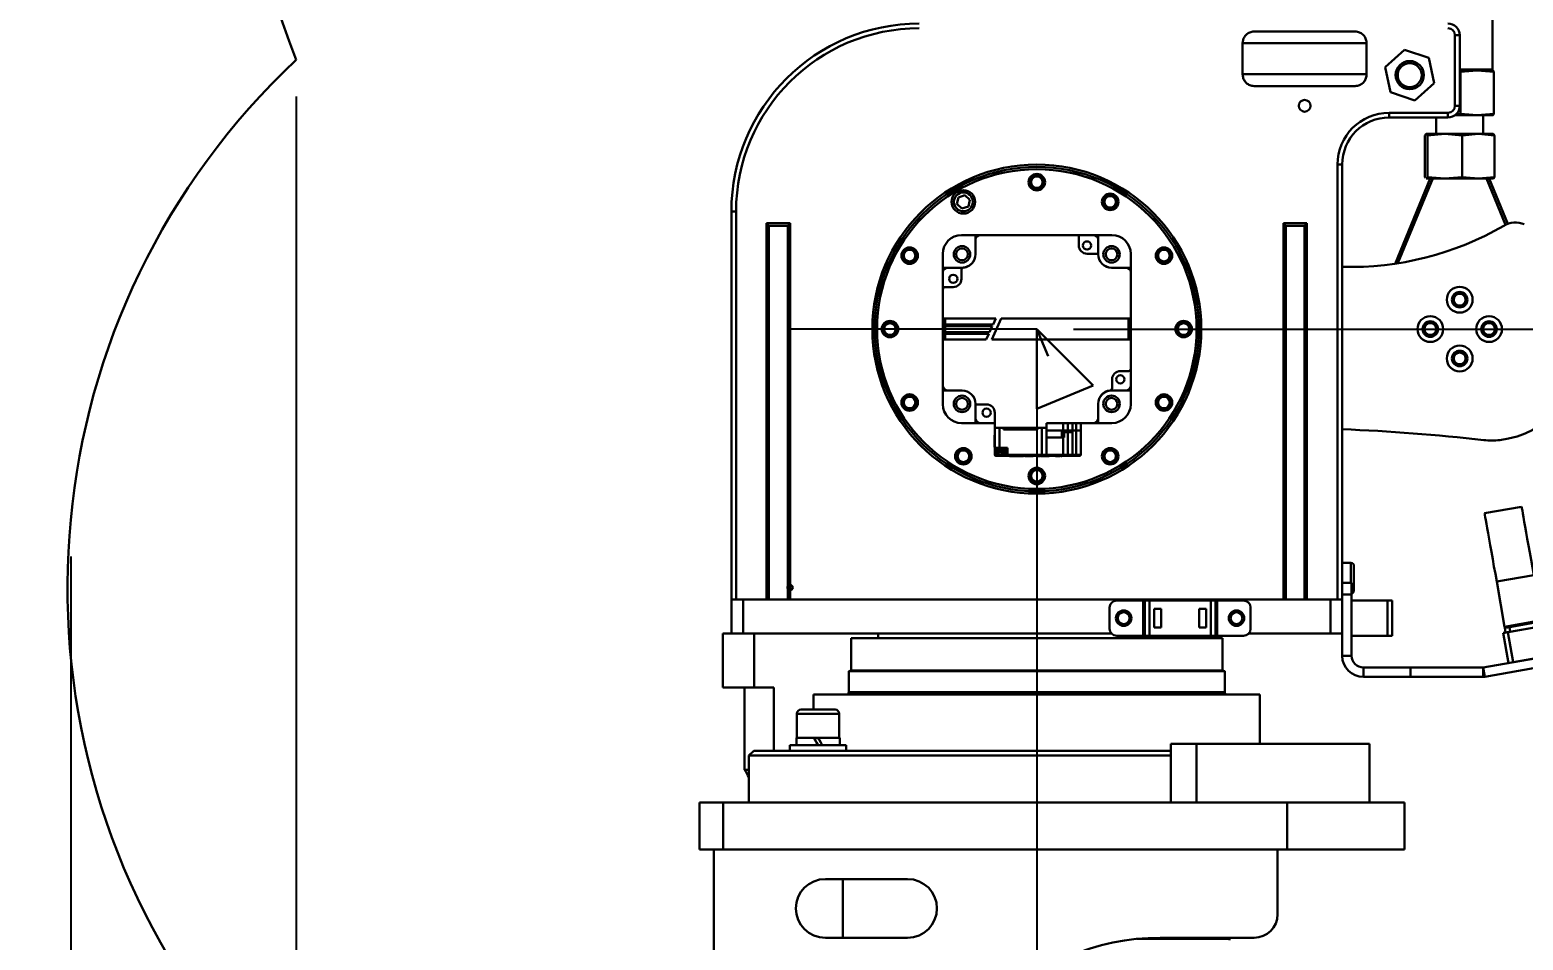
# Model space of a CAD drawing. Header units: millimetres. Extents: x 8 to 22425, y -1213 to 4973.
# Drawn here: x 17404 to 18039, y 3278 to 3665 of the extents above; entities that cross this region are included whole.
import ezdxf

# ---------------------------------------------------------------- set-up
doc = ezdxf.new("R2010")
doc.units = ezdxf.units.MM
doc.header["$PDSIZE"] = -1
doc.styles.get("Standard").update_dxf_attribs({"font": 'hyswlongfangsong.ttf'})
doc.dimstyles.new('ISO-25', dxfattribs={"dimscale": 25, "dimtxt": 3.5, "dimasz": 1.6, "dimexe": 1.25, "dimexo": 0.625, "dimtad": 1, "dimdec": 0, "dimzin": 9, "dimdsep": 46, "dimtxsty": 'Standard', "dimcen": 2.5, "dimadec": 0, "dimazin": 2, "dimtfac": 1, "dimtdec": 0, "dimtofl": 0, "dimtmove": 0, "dimatfit": 3, "dimfxl": 1, "dimarcsym": 0})

# ---------------------------------------------------------------- blocks, each defined once
blk = doc.blocks.new('*D142')
at = {"color": 0, "lineweight": -2, "transparency": 16777216}
for p, q in [((17848.11, 4188.03), (18611.81, 4188.03)), ((18580.56, 4148.03), (18580.56, 3578.03)), ((17848.11, 3538.03), (18611.81, 3538.03))]:
    blk.add_line(p, q, dxfattribs=at)
at = {"color": 0, "transparency": 16777216}
for points in [[(18573.89, 4148.03), (18587.23, 4148.03), (18580.56, 4188.03)], [(18573.89, 3578.03), (18587.23, 3578.03), (18580.56, 3538.03)]]:
    blk.add_solid(points, dxfattribs=at)
at = {"layer": 'Defpoints', "color": 0, "transparency": 16777216}
for p in [(17832.49, 4188.03), (17832.49, 3538.03), (18580.56, 3538.03)]:
    blk.add_point(p, dxfattribs=at)
at = {"color": 0, "transparency": 16777216, "insert": (18521.19, 3863.03), "char_height": 87.5, "attachment_point": 5, "rotation": 90}
blk.add_mtext('650', dxfattribs=at)
blk = doc.blocks.new('*D145')
at = {"color": 0, "lineweight": -2, "transparency": 16777216}
for p, q in [((17517.28, 3636.93), (17517.28, 2788.84)), ((17832.49, 3522.41), (17832.49, 2788.84)), ((17792.49, 2820.09), (17557.28, 2820.09))]:
    blk.add_line(p, q, dxfattribs=at)
at = {"color": 0, "transparency": 16777216}
for points in [[(17557.28, 2826.76), (17557.28, 2813.43), (17517.28, 2820.09)], [(17792.49, 2826.76), (17792.49, 2813.43), (17832.49, 2820.09)]]:
    blk.add_solid(points, dxfattribs=at)
at = {"layer": 'Defpoints', "color": 0, "transparency": 16777216}
for p in [(17517.28, 3652.56), (17832.49, 3538.03), (17517.28, 2820.09)]:
    blk.add_point(p, dxfattribs=at)
at = {"color": 0, "transparency": 16777216, "insert": (17674.89, 2879.47), "char_height": 87.5, "attachment_point": 5}
blk.add_mtext('315', dxfattribs=at)
blk = doc.blocks.new('*D146')
at = {"color": 0, "lineweight": -2, "transparency": 16777216}
for p, q in [((17832.49, 3522.41), (17832.49, 2649.88)), ((17421.28, 3441.28), (17421.28, 2649.88)), ((17792.49, 2681.13), (17461.28, 2681.13))]:
    blk.add_line(p, q, dxfattribs=at)
at = {"color": 0, "transparency": 16777216}
for points in [[(17461.28, 2687.8), (17461.28, 2674.46), (17421.28, 2681.13)], [(17792.49, 2687.8), (17792.49, 2674.46), (17832.49, 2681.13)]]:
    blk.add_solid(points, dxfattribs=at)
at = {"layer": 'Defpoints', "color": 0, "transparency": 16777216}
for p in [(17832.49, 3538.03), (17421.28, 3456.9), (17421.28, 2681.13)]:
    blk.add_point(p, dxfattribs=at)
at = {"color": 0, "transparency": 16777216, "insert": (17626.88, 2740.51), "char_height": 87.5, "attachment_point": 5}
blk.add_mtext('411', dxfattribs=at)
blk = doc.blocks.new('*D147')
at = {"color": 0, "lineweight": -2, "transparency": 16777216}
for p, q in [((17832.49, 3522.41), (17832.49, 2466.05)), ((17264.99, 2645.8), (17264.99, 2466.05)), ((17792.49, 2497.3), (17304.99, 2497.3))]:
    blk.add_line(p, q, dxfattribs=at)
at = {"color": 0, "transparency": 16777216}
for points in [[(17304.99, 2503.97), (17304.99, 2490.64), (17264.99, 2497.3)], [(17792.49, 2503.97), (17792.49, 2490.64), (17832.49, 2497.3)]]:
    blk.add_solid(points, dxfattribs=at)
at = {"layer": 'Defpoints', "color": 0, "transparency": 16777216}
for p in [(17832.49, 3538.03), (17264.99, 2661.42), (17264.99, 2497.3)]:
    blk.add_point(p, dxfattribs=at)
at = {"color": 0, "transparency": 16777216, "insert": (17548.74, 2556.68), "char_height": 87.5, "attachment_point": 5}
blk.add_mtext('568', dxfattribs=at)
blk = doc.blocks.new('*D148')
at = {"color": 0, "lineweight": -2, "transparency": 16777216}
for p, q in [((17832.49, 3522.41), (17832.49, 2337.77)), ((16409.44, 3412.41), (16409.44, 2337.77)), ((16449.44, 2369.02), (17792.49, 2369.02))]:
    blk.add_line(p, q, dxfattribs=at)
at = {"color": 0, "transparency": 16777216}
for points in [[(16449.44, 2375.69), (16449.44, 2362.36), (16409.44, 2369.02)], [(17792.49, 2375.69), (17792.49, 2362.36), (17832.49, 2369.02)]]:
    blk.add_solid(points, dxfattribs=at)
at = {"layer": 'Defpoints', "color": 0, "transparency": 16777216}
for p in [(17832.49, 3538.03), (16409.44, 3428.03), (17832.49, 2369.02)]:
    blk.add_point(p, dxfattribs=at)
at = {"color": 0, "transparency": 16777216, "insert": (17111.03, 2428.4), "char_height": 87.5, "attachment_point": 5}
blk.add_mtext('1423', dxfattribs=at)
blk = doc.blocks.new('*D174')
at = {"color": 0, "lineweight": -2, "transparency": 16777216}
for p, q in [((17848.11, 3538.03), (18609.97, 3538.03)), ((18578.72, 3498.03), (18578.72, 2991.03)), ((18124.61, 2951.03), (18609.97, 2951.03))]:
    blk.add_line(p, q, dxfattribs=at)
at = {"color": 0, "transparency": 16777216}
for points in [[(18572.06, 3498.03), (18585.39, 3498.03), (18578.72, 3538.03)], [(18572.06, 2991.03), (18585.39, 2991.03), (18578.72, 2951.03)]]:
    blk.add_solid(points, dxfattribs=at)
at = {"layer": 'Defpoints', "color": 0, "transparency": 16777216}
for p in [(17832.49, 3538.03), (18108.99, 2951.03), (18578.72, 2951.03)]:
    blk.add_point(p, dxfattribs=at)
at = {"color": 0, "transparency": 16777216, "insert": (18519.35, 3244.53), "char_height": 87.5, "attachment_point": 5, "rotation": 90}
blk.add_mtext('587', dxfattribs=at)
blk = doc.blocks.new('*D176')
at = {"color": 0, "lineweight": -2, "transparency": 16777216}
for p, q in [((17062.93, 4348.11), (16153, 4348.11)), ((16184.25, 2991.03), (16184.25, 4308.11)), ((17673.36, 2951.03), (16153, 2951.03))]:
    blk.add_line(p, q, dxfattribs=at)
at = {"color": 0, "transparency": 16777216}
for points in [[(16177.59, 4308.11), (16190.92, 4308.11), (16184.25, 4348.11)], [(16177.59, 2991.03), (16190.92, 2991.03), (16184.25, 2951.03)]]:
    blk.add_solid(points, dxfattribs=at)
at = {"layer": 'Defpoints', "color": 0, "transparency": 16777216}
for p in [(16184.25, 4348.11), (17078.56, 4348.11), (17688.99, 2951.03)]:
    blk.add_point(p, dxfattribs=at)
at = {"color": 0, "transparency": 16777216, "insert": (16124.88, 3649.57), "char_height": 87.5, "attachment_point": 5, "rotation": 90}
blk.add_mtext('1397', dxfattribs=at)

msp = doc.modelspace()

# ---------------------------------------------------------------- linework, layer by layer
at = {"color": 161, "linetype": 'Continuous', "lineweight": 30, "true_color": 0x67adff}
for p, q in [((18026.49, 3648.53), (18026.49, 4077.53)), ((17925.09, 3664.63), (17967.89, 3664.63)), ((18010.49, 3633.03), (18010.49, 3663.03)), ((18012.49, 3663.03), (18010.49, 3663.03)), ((18012.49, 3663.03), (18012.49, 3633.03)), ((17972.89, 3659.63), (17920.09, 3659.63)), ((17920.09, 3659.63), (17920.09, 3646.43)), ((17972.89, 3659.63), (17972.89, 3646.43)), ((17988.96, 3656.81), (17980.79, 3649.5)), ((17999.38, 3653.39), (17988.96, 3656.81)), ((17980.79, 3649.5), (17983.03, 3638.76)), ((18001.63, 3642.65), (17999.38, 3653.39)), ((18012.49, 3648.53), (18026.49, 3648.53)), ((18025.99, 3648.03), (18026.49, 3648.53)), ((17920.09, 3646.43), (17972.89, 3646.43)), ((17993.45, 3635.34), (18001.63, 3642.65)), ((18019.91, 3648.03), (18012.49, 3648.03)), ((18012.49, 3647.47), (18012.88, 3647.44)), ((18012.88, 3647.44), (18019.91, 3648.03)), ((18012.88, 3647.44), (18012.88, 3629.62)), ((18019.91, 3648.03), (18026.95, 3647.44)), ((18026.75, 3648.03), (18019.91, 3648.03)), ((18026.76, 3648.03), (18026.76, 3648.03)), ((18026.95, 3647.44), (18026.95, 3629.62)), ((17967.89, 3641.43), (17925.09, 3641.43)), ((17983.03, 3638.76), (17993.45, 3635.34)), ((17982.49, 3630.03), (18007.49, 3630.03)), ((17982.49, 3628.03), (17982.49, 3630.03)), ((18007.49, 3628.03), (18007.49, 3630.03)), ((18012.49, 3633.03), (18010.49, 3633.03)), ((18012.88, 3629.62), (18010.99, 3629.47)), ((18019.91, 3629.03), (18012.88, 3629.62)), ((18026.95, 3629.62), (18019.91, 3629.03)), ((18007.49, 3628.03), (17982.49, 3628.03)), ((18002.49, 3628.03), (18002.49, 3621.03)), ((18019.91, 3629.03), (18010.49, 3629.03)), ((18026.75, 3629.03), (18019.91, 3629.03)), ((18022.49, 3621.03), (18022.49, 3629.03)), ((18026.76, 3629.03), (18026.76, 3629.03)), ((17997.71, 3620.44), (17998.25, 3621.03)), ((17997.71, 3620.44), (17997.71, 3602.62)), ((18006.19, 3621.03), (17998.25, 3621.03)), ((17998.8, 3620.44), (18006.19, 3621.03)), ((17998.8, 3620.44), (17998.8, 3602.62)), ((18006.19, 3621.03), (18013.58, 3620.44)), ((18020.43, 3621.03), (18006.19, 3621.03)), ((18013.58, 3620.44), (18020.43, 3621.03)), ((18013.58, 3620.44), (18013.58, 3602.62)), ((18020.43, 3621.03), (18027.27, 3620.44)), ((18020.43, 3621.03), (18026.73, 3621.03)), ((18026.79, 3621.02), (18026.76, 3621.03)), ((18027.27, 3620.44), (18027.27, 3602.62)), ((17960.49, 3423.03), (17960.49, 3608.03)), ((17962.49, 3608.03), (17960.49, 3608.03)), ((17962.49, 3608.03), (17962.49, 3430.03)), ((17985.03, 3565.84), (17999.99, 3602.03)), ((18001.07, 3602.03), (17986.18, 3566.02)), ((17997.95, 3602.36), (17997.71, 3602.62)), ((17998.25, 3602.03), (17998.19, 3602.1)), ((17998.19, 3602.04), (17998.22, 3602.03)), ((17998.25, 3602.03), (17998.22, 3602.03)), ((17999.99, 3602.03), (17998.25, 3602.03)), ((18006.19, 3602.03), (17998.8, 3602.62)), ((17999.99, 3602.03), (18001.07, 3602.03)), ((18001.07, 3602.03), (18023.91, 3602.03)), ((18013.58, 3602.62), (18006.19, 3602.03)), ((18020.43, 3602.03), (18013.58, 3602.62)), ((18027.27, 3602.62), (18020.43, 3602.03)), ((18032.02, 3582.41), (18023.91, 3602.03)), ((18023.91, 3602.03), (18024.99, 3602.03)), ((18024.99, 3602.03), (18026.73, 3602.03)), ((18024.99, 3602.03), (18032.95, 3582.78)), ((18026.76, 3602.03), (18026.79, 3602.04)), ((17799.11, 3594.07), (17798.52, 3591.27)), ((17798.52, 3591.27), (17800.65, 3589.36)), ((17801.83, 3594.96), (17799.11, 3594.07)), ((17803.96, 3593.05), (17801.83, 3594.96)), ((17803.37, 3590.25), (17803.96, 3593.05)), ((17702.49, 3423.03), (17702.49, 3588.03)), ((17702.49, 3588.03), (17704.49, 3588.03)), ((17704.49, 3588.03), (17704.49, 3423.03)), ((17800.65, 3589.36), (17803.37, 3590.25)), ((17717.49, 3423.03), (17717.49, 3583.03)), ((17717.49, 3583.03), (17717.5, 3583.03)), ((17718.49, 3581.89), (17717.5, 3583.03)), ((17717.5, 3583.03), (17727.48, 3583.03)), ((17718.49, 3581.89), (17718.49, 3423.03)), ((17726.49, 3581.89), (17718.49, 3581.89)), ((17727.48, 3583.03), (17726.49, 3581.89)), ((17726.49, 3423.03), (17726.49, 3581.89)), ((17727.48, 3583.03), (17727.49, 3583.03)), ((17727.49, 3583.03), (17727.49, 3423.03)), ((17937.49, 3423.03), (17937.49, 3583.03)), ((17937.49, 3583.03), (17937.5, 3583.03)), ((17938.49, 3581.89), (17937.5, 3583.03)), ((17937.5, 3583.03), (17947.48, 3583.03)), ((17938.49, 3581.89), (17938.49, 3423.03)), ((17946.49, 3581.89), (17938.49, 3581.89)), ((17947.48, 3583.03), (17946.49, 3581.89)), ((17946.49, 3423.03), (17946.49, 3581.89)), ((17947.48, 3583.03), (17947.49, 3583.03)), ((17947.49, 3583.03), (17947.49, 3423.03)), ((17800.49, 3578.03), (17806.37, 3578.03)), ((17808.37, 3578.03), (17806.37, 3578.03)), ((17806.37, 3578.03), (17806.37, 3569.85)), ((17806.37, 3576.03), (17806.37, 3569.85)), ((17806.39, 3576.03), (17806.39, 3569.85)), ((17850.36, 3578.03), (17808.39, 3578.03)), ((17850.36, 3578.03), (17850.36, 3573.61)), ((17856.59, 3578.03), (17850.36, 3578.03)), ((17858.61, 3578.03), (17856.61, 3578.03)), ((17858.59, 3570.11), (17858.59, 3576.03)), ((17858.61, 3569.85), (17858.61, 3578.03)), ((17858.61, 3578.03), (17864.49, 3578.03)), ((17858.61, 3569.85), (17858.61, 3576.03)), ((17792.49, 3564.15), (17792.49, 3570.03)), ((17853.86, 3570.11), (17858.59, 3570.11)), ((17858.59, 3569.83), (17858.59, 3570.11)), ((17872.49, 3570.03), (17872.49, 3564.15)), ((17792.49, 3564.15), (17792.49, 3562.15)), ((17800.67, 3564.15), (17792.49, 3564.15)), ((17792.49, 3554.91), (17792.49, 3562.13)), ((17800.67, 3564.15), (17794.49, 3564.15)), ((17794.49, 3564.13), (17800.69, 3564.13)), ((17800.42, 3559.41), (17800.42, 3563.17)), ((17870.49, 3564.15), (17864.31, 3564.15)), ((17872.49, 3564.15), (17864.31, 3564.15)), ((17870.49, 3564.13), (17864.31, 3564.13)), ((17872.49, 3562.15), (17872.49, 3564.15)), ((17872.49, 3542.53), (17872.49, 3562.13)), ((17792.49, 3554.91), (17792.49, 3542.53)), ((17793.49, 3555.91), (17796.92, 3555.91)), ((17792.49, 3542.53), (17814.99, 3542.53)), ((17792.49, 3542.53), (17792.49, 3540.03)), ((17792.99, 3540.03), (17792.99, 3542.53)), ((17793.49, 3542.53), (17793.49, 3540.03)), ((17817.35, 3542.53), (17813.34, 3533.53)), ((17813.88, 3540.03), (17814.99, 3542.53)), ((17872.49, 3542.53), (17817.35, 3542.53)), ((17871.49, 3533.53), (17871.49, 3542.53)), ((17871.99, 3542.53), (17871.99, 3533.53)), ((17872.49, 3542.53), (17872.49, 3533.53)), ((17727.49, 3538.03), (17727.49, 3428.03)), ((17793.49, 3540.03), (17792.49, 3540.03)), ((17792.49, 3539.28), (17792.49, 3540.03)), ((17792.49, 3539.28), (17793.49, 3539.28)), ((17792.49, 3539.28), (17792.49, 3536.78)), ((17793.49, 3536.78), (17792.49, 3536.78)), ((17792.49, 3536.03), (17792.49, 3536.78)), ((17792.49, 3536.03), (17793.49, 3536.03)), ((17792.49, 3536.03), (17792.49, 3533.53)), ((17792.99, 3536.78), (17792.99, 3539.28)), ((17792.99, 3533.53), (17792.99, 3536.03)), ((17793.49, 3540.03), (17813.88, 3540.03)), ((17793.49, 3540.03), (17793.49, 3539.28)), ((17793.49, 3539.28), (17813.55, 3539.28)), ((17793.49, 3539.28), (17793.49, 3536.78)), ((17793.49, 3536.78), (17793.49, 3536.03)), ((17793.49, 3536.78), (17812.43, 3536.78)), ((17793.49, 3536.03), (17812.1, 3536.03)), ((17793.49, 3536.03), (17793.49, 3533.53)), ((17810.99, 3533.53), (17812.1, 3536.03)), ((17812.43, 3536.78), (17813.55, 3539.28)), ((17837.27, 3526.48), (17832.49, 3538.03)), ((17832.49, 3504.03), (17832.49, 3538.03)), ((17832.49, 3538.03), (17856.53, 3513.99)), ((17792.49, 3533.53), (17792.49, 3513.93)), ((17792.49, 3533.53), (17810.99, 3533.53)), ((17813.34, 3533.53), (17872.49, 3533.53)), ((17872.49, 3521.16), (17872.49, 3533.53)), ((17872.49, 3513.93), (17872.49, 3521.16)), ((17864.56, 3516.66), (17864.56, 3512.89)), ((17871.49, 3520.16), (17868.06, 3520.16)), ((17792.49, 3513.91), (17792.49, 3511.91)), ((17792.49, 3511.91), (17800.67, 3511.91)), ((17792.49, 3506.03), (17792.49, 3511.91)), ((17794.49, 3511.93), (17800.69, 3511.93)), ((17794.49, 3511.91), (17800.67, 3511.91)), ((17832.49, 3504.03), (17856.53, 3513.99)), ((17864.29, 3511.93), (17870.49, 3511.93)), ((17864.31, 3511.91), (17870.49, 3511.91)), ((17864.31, 3511.91), (17872.49, 3511.91)), ((17872.49, 3511.91), (17872.49, 3513.91)), ((17872.49, 3511.91), (17872.49, 3506.03)), ((17806.37, 3506.21), (17806.37, 3500.03)), ((17806.37, 3506.21), (17806.37, 3498.03)), ((17806.39, 3506.23), (17806.39, 3505.96)), ((17806.39, 3505.96), (17811.11, 3505.96)), ((17806.39, 3505.96), (17806.39, 3500.03)), ((17814.61, 3496.03), (17814.61, 3502.46)), ((17858.59, 3500.03), (17858.59, 3506.23)), ((17858.61, 3500.03), (17858.61, 3506.21)), ((17858.61, 3498.03), (17858.61, 3506.21)), ((17806.37, 3498.03), (17800.49, 3498.03)), ((17806.37, 3498.03), (17808.37, 3498.03)), ((17808.39, 3498.03), (17814.61, 3498.03)), ((17814.61, 3496.03), (17836.61, 3496.03)), ((17814.61, 3487.43), (17814.61, 3496.03)), ((17816.61, 3496.03), (17816.61, 3487.43)), ((17818.36, 3495.33), (17818.36, 3496.03)), ((17822.76, 3495.89), (17822.14, 3495.89)), ((17832.86, 3495.33), (17832.86, 3496.03)), ((17834.61, 3484.53), (17834.61, 3496.03)), ((17836.61, 3498.03), (17856.59, 3498.03)), ((17836.61, 3498.03), (17836.61, 3496.03)), ((17836.61, 3496.03), (17836.61, 3484.53)), ((17843.69, 3494.83), (17843.69, 3498.03)), ((17845.69, 3498.03), (17845.69, 3494.83)), ((17847.69, 3498.03), (17847.69, 3494.83)), ((17849.19, 3494.83), (17849.19, 3498.03)), ((17851.19, 3498.03), (17851.19, 3494.83)), ((17856.59, 3498.03), (17856.61, 3498.03)), ((17856.61, 3498.03), (17858.61, 3498.03)), ((17864.49, 3498.03), (17858.61, 3498.03)), ((17814.48, 3491.4), (17814.48, 3489.27)), ((17814.61, 3492.99), (17814.61, 3492.99)), ((17818.36, 3495.33), (17832.86, 3495.33)), ((17822.14, 3495.4), (17821.36, 3495.33)), ((17822.92, 3495.33), (17822.14, 3495.4)), ((17843.19, 3494.83), (17836.61, 3494.83)), ((17843.19, 3491.93), (17836.61, 3491.93)), ((17843.19, 3491.93), (17843.19, 3494.83)), ((17843.69, 3494.83), (17843.19, 3494.83)), ((17843.19, 3491.93), (17843.69, 3491.93)), ((17843.69, 3494.83), (17843.69, 3491.93)), ((17843.97, 3494.83), (17843.69, 3494.83)), ((17843.69, 3491.93), (17844.09, 3491.93)), ((17843.69, 3484.53), (17843.69, 3491.93)), ((17843.97, 3494.83), (17845.69, 3494.83)), ((17843.97, 3494.83), (17843.97, 3494.13)), ((17844.09, 3494.13), (17843.97, 3494.13)), ((17844.09, 3494.13), (17844.09, 3491.93)), ((17845.69, 3494.13), (17844.09, 3494.13)), ((17845.69, 3494.83), (17847.69, 3494.83)), ((17845.69, 3494.13), (17845.69, 3484.53)), ((17847.69, 3494.13), (17845.69, 3494.13)), ((17847.69, 3494.83), (17849.19, 3494.83)), ((17847.69, 3494.13), (17847.69, 3494.83)), ((17847.69, 3494.13), (17847.69, 3484.53)), ((17849.19, 3494.83), (17851.19, 3494.83)), ((17849.19, 3484.53), (17849.19, 3494.83)), ((17851.19, 3494.83), (17851.19, 3484.53)), ((17814.61, 3487.67), (17814.61, 3487.67)), ((17814.61, 3487.43), (17816.61, 3487.43)), ((17814.61, 3484.53), (17814.61, 3487.43)), ((17814.61, 3484.53), (17815.61, 3484.53)), ((17814.96, 3487.13), (17814.96, 3487.43)), ((17814.96, 3487.13), (17818.86, 3487.13)), ((17815.11, 3484.03), (17815.61, 3484.03)), ((17815.16, 3486.63), (17815.16, 3486.23)), ((17816.91, 3486.63), (17815.16, 3486.63)), ((17815.16, 3486.23), (17816.91, 3486.23)), ((17815.25, 3485.83), (17815.27, 3485.83)), ((17815.36, 3486.63), (17815.36, 3487.13)), ((17815.61, 3485.42), (17815.61, 3484.53)), ((17815.61, 3484.53), (17815.61, 3484.03)), ((17815.61, 3484.53), (17818.01, 3484.53)), ((17818.01, 3484.03), (17815.61, 3484.03)), ((17820.01, 3487.43), (17816.61, 3487.43)), ((17816.66, 3485.83), (17817.16, 3485.83)), ((17816.91, 3486.63), (17816.91, 3486.23)), ((17818.66, 3486.63), (17816.91, 3486.63)), ((17816.91, 3486.23), (17818.66, 3486.23)), ((17817.16, 3485.23), (17817.62, 3485.23)), ((17818.01, 3484.53), (17818.01, 3485.32)), ((17818.01, 3484.03), (17818.01, 3484.53)), ((17818.01, 3484.53), (17819.01, 3484.53)), ((17818.01, 3484.03), (17819.51, 3484.03)), ((17818.46, 3486.63), (17818.46, 3487.13)), ((17818.56, 3485.83), (17818.58, 3485.83)), ((17818.66, 3486.23), (17818.66, 3486.63)), ((17818.86, 3487.13), (17818.86, 3487.43)), ((17819.01, 3484.53), (17819.01, 3487.43)), ((17819.01, 3484.53), (17820.01, 3484.53)), ((17819.51, 3484.03), (17820.01, 3484.03)), ((17820.01, 3487.43), (17820.01, 3484.53)), ((17820.01, 3484.53), (17820.01, 3484.03)), ((17820.01, 3484.53), (17834.61, 3484.53)), ((17834.61, 3484.03), (17820.01, 3484.03)), ((17821.42, 3483.93), (17820.93, 3483.93)), ((17822.3, 3483.93), (17822.3, 3484.03)), ((17822.61, 3483.93), (17822.61, 3484.03)), ((17823.57, 3483.93), (17823.47, 3483.93)), ((17823.65, 3483.93), (17824.3, 3483.93)), ((17824.56, 3483.93), (17824.3, 3483.93)), ((17824.95, 3483.93), (17824.66, 3483.93)), ((17824.95, 3483.93), (17825.06, 3483.93)), ((17825.06, 3483.93), (17825.06, 3484.03)), ((17825.72, 3483.93), (17825.06, 3483.93)), ((17825.72, 3483.93), (17825.72, 3484.03)), ((17826, 3484.03), (17826, 3483.93)), ((17826, 3483.93), (17826.12, 3483.93)), ((17826.12, 3483.93), (17826.2, 3483.93)), ((17826.33, 3483.93), (17826.88, 3483.93)), ((17827.18, 3483.93), (17827.18, 3484.03)), ((17827.46, 3483.93), (17827.46, 3484.03)), ((17828.19, 3483.92), (17828.19, 3484.03)), ((17828.36, 3483.93), (17828.19, 3483.93)), ((17828.46, 3483.93), (17828.36, 3483.93)), ((17828.54, 3483.93), (17828.46, 3483.93)), ((17828.54, 3483.93), (17829.19, 3483.93)), ((17829.44, 3483.93), (17829.19, 3483.93)), ((17829.45, 3483.93), (17829.45, 3484.03)), ((17829.93, 3483.93), (17829.67, 3483.93)), ((17829.93, 3483.93), (17829.93, 3484.03)), ((17830.35, 3484.03), (17830.35, 3483.93)), ((17830.89, 3483.93), (17830.89, 3484.03)), ((17832.32, 3483.93), (17832.32, 3484.03)), ((17832.49, 3483.93), (17832.32, 3483.93)), ((17832.62, 3483.93), (17833.69, 3483.93)), ((17834.13, 3483.93), (17833.69, 3483.93)), ((17834.13, 3483.93), (17834.13, 3484.03)), ((17834.78, 3483.93), (17834.31, 3483.93)), ((17834.61, 3484.03), (17834.61, 3484.53)), ((17834.61, 3484.53), (17836.61, 3484.53)), ((17834.61, 3484.03), (17836.11, 3484.03)), ((17834.78, 3483.93), (17834.96, 3483.93)), ((17834.96, 3483.93), (17834.96, 3484.03)), ((17836.07, 3483.93), (17834.96, 3483.93)), ((17836.07, 3483.93), (17836.07, 3484.03)), ((17843.69, 3484.03), (17836.11, 3484.03)), ((17836.52, 3484.03), (17836.52, 3483.93)), ((17836.52, 3483.93), (17836.74, 3483.93)), ((17836.61, 3484.53), (17843.69, 3484.53)), ((17836.74, 3483.93), (17836.87, 3483.93)), ((17837.08, 3483.93), (17837.78, 3483.93)), ((17838.97, 3483.93), (17838.97, 3484.03)), ((17840.46, 3483.93), (17840.46, 3484.03)), ((17840.63, 3483.93), (17840.46, 3483.93)), ((17840.77, 3483.93), (17841.84, 3483.93)), ((17840.89, 3483.93), (17840.89, 3484.03)), ((17842.27, 3483.93), (17841.84, 3483.93)), ((17842.65, 3483.93), (17842.65, 3484.03)), ((17843.08, 3483.93), (17842.65, 3483.93)), ((17843.08, 3483.93), (17843.08, 3484.03)), ((17843.69, 3484.53), (17845.69, 3484.53)), ((17843.69, 3484.03), (17843.69, 3484.53)), ((17843.69, 3484.03), (17845.19, 3484.03)), ((17845.19, 3484.03), (17847.69, 3484.03)), ((17845.69, 3484.53), (17847.69, 3484.53)), ((17847.69, 3484.53), (17847.69, 3484.03)), ((17847.69, 3484.53), (17849.19, 3484.53)), ((17849.19, 3484.03), (17847.69, 3484.03)), ((17849.19, 3484.03), (17849.19, 3484.53)), ((17849.19, 3484.53), (17851.19, 3484.53)), ((17849.19, 3484.03), (17850.69, 3484.03)), ((18038.86, 3462.42), (18023.11, 3459.64)), ((17966.22, 3438.53), (17962.49, 3438.53)), ((17966.22, 3430.03), (17966.22, 3438.53)), ((17967.49, 3437.26), (17967.49, 3426.8)), ((18043.99, 3433.36), (18028.23, 3430.58)), ((17962.49, 3430.03), (17966.49, 3430.03)), ((17962.49, 3425.03), (17962.49, 3430.03)), ((17966.49, 3430.03), (17966.49, 3425.03)), ((18028.23, 3430.58), (18031.61, 3411.38)), ((17702.49, 3408.53), (17702.49, 3423.03)), ((17702.49, 3423.03), (17707.49, 3423.03)), ((17707.49, 3423.03), (17707.49, 3408.53)), ((17707.49, 3423.03), (17957.49, 3423.03)), ((17726.49, 3423.03), (17718.49, 3423.03)), ((17863.49, 3410.53), (17863.49, 3419.53)), ((17866.49, 3422.53), (17877.75, 3422.53)), ((17877.75, 3407.53), (17877.75, 3422.53)), ((17877.75, 3422.53), (17878.49, 3422.53)), ((17878.49, 3407.53), (17878.49, 3422.53)), ((17878.49, 3422.53), (17880.43, 3422.53)), ((17880.43, 3407.53), (17880.43, 3422.53)), ((17880.43, 3422.53), (17906.55, 3422.53)), ((17906.55, 3407.53), (17906.55, 3422.53)), ((17906.55, 3422.53), (17908.49, 3422.53)), ((17908.49, 3407.53), (17908.49, 3422.53)), ((17908.49, 3422.53), (17909.23, 3422.53)), ((17909.23, 3407.53), (17909.23, 3422.53)), ((17909.23, 3422.53), (17920.49, 3422.53)), ((17923.49, 3410.53), (17923.49, 3419.53)), ((17946.49, 3423.03), (17938.49, 3423.03)), ((17957.49, 3408.53), (17957.49, 3423.03)), ((17957.49, 3423.03), (17962.49, 3423.03)), ((17966.49, 3425.03), (17962.49, 3425.03)), ((17962.49, 3399.03), (17962.49, 3425.03)), ((17966.49, 3399.03), (17966.49, 3425.03)), ((17966.49, 3422.53), (17981.75, 3422.53)), ((17981.75, 3407.53), (17981.75, 3422.53)), ((17981.75, 3422.53), (17983.69, 3422.53)), ((17983.69, 3407.53), (17983.69, 3422.53)), ((17882.43, 3419.03), (17882.43, 3411.03)), ((17885.43, 3419.03), (17882.43, 3419.03)), ((17885.43, 3411.03), (17885.43, 3419.03)), ((17901.55, 3419.03), (17901.55, 3411.03)), ((17904.55, 3419.03), (17901.55, 3419.03)), ((17904.55, 3411.03), (17904.55, 3419.03)), ((18047.37, 3414.16), (18031.61, 3411.38)), ((18045.49, 3413.32), (18033.67, 3411.24)), ((17698.84, 3408.53), (17698.84, 3385.53)), ((17698.84, 3408.53), (17702.49, 3408.53)), ((17702.49, 3408.53), (17707.49, 3408.53)), ((17864.25, 3408.53), (17707.49, 3408.53)), ((17712.2, 3408.53), (17712.2, 3385.53)), ((17764.99, 3408.53), (17764.99, 3406.53)), ((17866.49, 3407.53), (17877.75, 3407.53)), ((17877.75, 3407.53), (17878.49, 3407.53)), ((17878.49, 3407.53), (17880.43, 3407.53)), ((17880.43, 3407.53), (17906.55, 3407.53)), ((17882.43, 3411.03), (17885.43, 3411.03)), ((17899.99, 3406.53), (17899.99, 3407.53)), ((17901.55, 3411.03), (17904.55, 3411.03)), ((17906.55, 3407.53), (17908.49, 3407.53)), ((17908.49, 3407.53), (17909.23, 3407.53)), ((17909.23, 3407.53), (17920.49, 3407.53)), ((17957.49, 3408.53), (17922.72, 3408.53)), ((17957.49, 3408.53), (17962.49, 3408.53)), ((17966.49, 3407.53), (17981.75, 3407.53)), ((17981.75, 3407.53), (17983.69, 3407.53)), ((18022.49, 3394.03), (18120.97, 3411.4)), ((18023.18, 3390.09), (18121.66, 3407.46)), ((18033.32, 3395.94), (18031.06, 3408.75)), ((18032.05, 3408.92), (18031.7, 3410.89)), ((18033.03, 3409.09), (18046.82, 3411.52)), ((18033.03, 3409.09), (18035.29, 3396.29)), ((18033.67, 3411.24), (18034.02, 3409.27)), ((18045.84, 3411.35), (18034.02, 3409.27)), ((17753.49, 3406.53), (17753.49, 3392.73)), ((17753.49, 3406.53), (17832.49, 3406.53)), ((17832.49, 3406.53), (17911.49, 3406.53)), ((17911.49, 3392.73), (17911.49, 3406.53)), ((17966.49, 3399.03), (17962.49, 3399.03)), ((17971.49, 3394.03), (17971.49, 3390.03)), ((17991.49, 3394.03), (17971.49, 3394.03)), ((17991.49, 3390.03), (17991.49, 3394.03)), ((17991.49, 3394.03), (18022.49, 3394.03)), ((18022.49, 3390.03), (18022.49, 3394.03)), ((18023.18, 3390.09), (18022.49, 3394.03)), ((18035.29, 3396.29), (18049.08, 3398.72)), ((17753.49, 3392.73), (17752.49, 3392.53)), ((17752.49, 3392.53), (17752.49, 3383.53)), ((17752.49, 3392.53), (17912.49, 3392.53)), ((17753.49, 3392.73), (17832.49, 3392.73)), ((17832.49, 3392.73), (17911.49, 3392.73)), ((17912.49, 3392.53), (17911.49, 3392.73)), ((17912.49, 3383.53), (17912.49, 3392.53)), ((17971.49, 3390.03), (17991.49, 3390.03)), ((17991.49, 3390.03), (18022.49, 3390.03)), ((17712.2, 3385.53), (17698.84, 3385.53)), ((17708.13, 3385.53), (17708.13, 3350.53)), ((17720.57, 3385.53), (17712.2, 3385.53)), ((17720.57, 3358.53), (17720.57, 3385.53)), ((17737.49, 3382.53), (17737.49, 3376.13)), ((17737.49, 3382.53), (17832.49, 3382.53)), ((17752.49, 3383.53), (17832.49, 3383.53)), ((17832.49, 3383.53), (17912.49, 3383.53)), ((17832.49, 3382.53), (17927.49, 3382.53)), ((17927.49, 3361.53), (17927.49, 3382.53)), ((17732.16, 3376.13), (17746.62, 3376.13)), ((17730.39, 3374.36), (17730.39, 3364.13)), ((17748.39, 3374.36), (17730.39, 3374.36)), ((17748.39, 3364.13), (17748.39, 3374.36)), ((17730.19, 3364.13), (17730.19, 3361.03)), ((17737.6, 3364.13), (17730.19, 3364.13)), ((17737.49, 3364.13), (17739.39, 3364.13)), ((17737.72, 3363.93), (17739.39, 3363.93)), ((17739.39, 3364.13), (17748.59, 3364.13)), ((17748.59, 3361.03), (17748.59, 3364.13)), ((17711.99, 3358.53), (17709.99, 3356.53)), ((17709.99, 3356.53), (17709.99, 3336.53)), ((17889.48, 3356.53), (17709.99, 3356.53)), ((17711.99, 3358.53), (17889.48, 3358.53)), ((17727.39, 3361.03), (17727.39, 3358.53)), ((17727.39, 3361.03), (17739.39, 3361.03)), ((17739.39, 3361.03), (17751.39, 3361.03)), ((17751.39, 3358.53), (17751.39, 3361.03)), ((17889.48, 3361.53), (17889.48, 3336.53)), ((17889.48, 3361.53), (17900.44, 3361.53)), ((17900.44, 3361.53), (17900.44, 3336.53)), ((17900.44, 3361.53), (17974.09, 3361.53)), ((17974.09, 3361.53), (17974.09, 3336.53)), ((17708.13, 3350.53), (17709.99, 3350.53)), ((17688.99, 3316.53), (17688.99, 3336.53)), ((17688.99, 3336.53), (17698.99, 3336.53)), ((17698.99, 3336.53), (17698.99, 3316.53)), ((17698.99, 3336.53), (17938.99, 3336.53)), ((17938.99, 3316.53), (17938.99, 3336.53)), ((17938.99, 3336.53), (17988.99, 3336.53)), ((17988.99, 3336.53), (17988.99, 3316.53)), ((17698.99, 3316.53), (17688.99, 3316.53)), ((17694.99, 3316.53), (17694.99, 2976.53)), ((17698.99, 3316.53), (17938.99, 3316.53)), ((17934.99, 3289.03), (17934.99, 3316.53)), ((17988.99, 3316.53), (17938.99, 3316.53)), ((17777.49, 3304.03), (17742.49, 3304.03)), ((17749.99, 3304.03), (17749.99, 3279.03)), ((17742.49, 3279.03), (17777.49, 3279.03)), ((17875, 3278.53), (17914.49, 3278.53)), ((17924.99, 3279.03), (17884.99, 3279.03)), ((17914.49, 3278.53), (17914.49, 3279.03)), ((17914.49, 3278.04), (17914.49, 3278.53))]:
    msp.add_line(p, q, dxfattribs=at)
msp.add_line((17832.49, 3538.03), (17727.49, 3538.03))
at = {"color": 161, "linetype": 'Continuous', "lineweight": 30, "true_color": 0x67adff, "flags": 128}
for points in [[(17818.5, 3496.06), (17818.39, 3496.01), (17818.36, 3496)], [(17818.6, 3495.33), (17819.36, 3495.82), (17819.79, 3496.03)], [(17824.5, 3496.03), (17824.92, 3495.82), (17825.68, 3495.33)], [(18023.11, 3459.64), (18023.14, 3459.45), (18023.23, 3458.91), (18023.39, 3458.01), (18023.61, 3456.76), (18023.89, 3455.18), (18024.22, 3453.3), (18024.61, 3451.13), (18025.03, 3448.7), (18025.5, 3446.04), (18026.01, 3443.19), (18026.54, 3440.18), (18027.09, 3437.05), (18027.66, 3433.84), (18028.23, 3430.58)], [(18038.86, 3462.42), (18038.9, 3462.23), (18038.99, 3461.69), (18039.15, 3460.78), (18039.37, 3459.54), (18039.65, 3457.96), (18039.98, 3456.08), (18040.36, 3453.91), (18040.79, 3451.48), (18041.26, 3448.82), (18041.76, 3445.97), (18042.29, 3442.96), (18042.85, 3439.83), (18043.41, 3436.62), (18043.99, 3433.36)], [(18031.06, 3408.75), (18031.1, 3408.75), (18031.21, 3408.77), (18031.4, 3408.8), (18031.64, 3408.85), (18031.94, 3408.9), (18032.28, 3408.96), (18032.65, 3409.03), (18033.03, 3409.09)], [(18031.61, 3411.38), (18031.63, 3411.29), (18031.65, 3411.19), (18031.66, 3411.11), (18031.68, 3411.03), (18031.69, 3410.97), (18031.7, 3410.93), (18031.7, 3410.9), (18031.7, 3410.89)], [(18031.7, 3410.89), (18031.74, 3410.9), (18031.85, 3410.92), (18032.03, 3410.95), (18032.28, 3410.99), (18032.58, 3411.04), (18032.92, 3411.1), (18033.29, 3411.17), (18033.67, 3411.24)], [(17737.6, 3364.13), (17738.19, 3363.11), (17738.79, 3362.07), (17739.39, 3361.03)], [(17741.18, 3361.03), (17740.59, 3362.06), (17739.99, 3363.09), (17739.39, 3364.13)]]:
    msp.add_lwpolyline(points, dxfattribs=at)
at = {"color": 161, "linetype": 'Continuous', "lineweight": 30, "true_color": 0x67adff}
for centre, radius in [((17991.21, 3646.07), 6), ((17991.21, 3646.07), 5.1), ((17946.49, 3633.03), 2.5), ((17832.49, 3538.03), 70), ((17832.49, 3538.03), 69), ((17832.49, 3538.03), 68), ((17832.49, 3600.53), 3.5), ((17832.49, 3600.53), 3), ((17832.49, 3600.53), 2.46), ((17801.24, 3592.16), 5), ((17801.24, 3592.16), 4.02), ((17863.74, 3592.16), 3.5), ((17863.74, 3592.16), 3), ((17863.74, 3592.16), 2.46), ((17778.36, 3569.28), 3.5), ((17778.36, 3569.28), 3), ((17800.67, 3569.85), 2.5), ((17864.31, 3569.85), 2.5), ((17886.62, 3569.28), 3.5), ((17886.62, 3569.28), 3), ((17778.36, 3569.28), 2.46), ((17886.62, 3569.28), 2.46), ((18012.49, 3550.53), 5.5), ((18012.49, 3550.53), 3.3), ((18012.49, 3550.53), 2.5), ((17769.99, 3538.03), 3.5), ((17769.99, 3538.03), 3), ((17769.99, 3538.03), 2.46), ((17894.99, 3538.03), 3.5), ((17894.99, 3538.03), 3), ((17894.99, 3538.03), 2.46), ((17999.99, 3538.03), 5.5), ((17999.99, 3538.03), 3.3), ((17999.99, 3538.03), 2.5), ((18024.99, 3538.03), 5.5), ((18024.99, 3538.03), 3.3), ((18024.99, 3538.03), 2.5), ((18012.49, 3525.53), 5.5), ((18012.49, 3525.53), 3.3), ((18012.49, 3525.53), 2.5), ((17778.36, 3506.78), 3.5), ((17778.36, 3506.78), 3), ((17778.36, 3506.78), 2.46), ((17800.67, 3506.21), 2.5), ((17864.31, 3506.21), 2.5), ((17886.62, 3506.78), 3.5), ((17886.62, 3506.78), 3), ((17886.62, 3506.78), 2.46), ((17801.24, 3483.91), 3.5), ((17801.24, 3483.91), 3), ((17801.24, 3483.91), 2.46), ((17863.74, 3483.91), 3.5), ((17863.74, 3483.91), 3), ((17863.74, 3483.91), 2.46), ((17832.49, 3475.53), 3.5), ((17832.49, 3475.53), 3), ((17832.49, 3475.53), 2.46), ((17727.49, 3428.03), 1.13), ((17869.49, 3415.03), 3.3), ((17869.49, 3415.03), 2.5), ((17917.49, 3415.03), 3.3), ((17917.49, 3415.03), 2.5)]:
    msp.add_circle(centre, radius, dxfattribs=at)
at = {"lineweight": 30}
for centre, radius, start, end in [((18170.79, 3903.41), 700, 157, 201), ((17727.49, 3428.03), 307.57, 133.11402, 216.11402)]:
    msp.add_arc(centre, radius, start, end, dxfattribs=at)
at = {"color": 161, "linetype": 'Continuous', "lineweight": 30, "true_color": 0x67adff}
for centre, radius, start, end in [((17782.49, 3588.03), 80, 90, 180), ((18007.49, 3663.03), 5, 0, 90), ((17782.49, 3588.03), 78, 90, 180), ((18007.49, 3663.03), 3, 0, 90), ((17982.49, 3608.03), 22, 90, 180), ((18007.49, 3633.03), 3, 270, 0), ((18007.49, 3633.03), 5, 270, 0), ((17982.49, 3608.03), 20, 90, 180), ((17965.98, 3694.44), 130, 268.45997, 300.12256), ((18036.24, 3573.34), 10, 67.96953, 120.12256), ((17800.49, 3570.03), 8, 90, 180), ((17800.67, 3569.85), 3.5, 0, 180), ((17808.37, 3576.03), 2, 90, 180), ((17808.39, 3576.03), 2, 90, 179.99899), ((17853.86, 3573.61), 3.5, 180, 270), ((17853.86, 3573.61), 1.75, 0, 180), ((17853.86, 3573.61), 1.75, 180, 0), ((17856.59, 3576.03), 2, 0, 90), ((17856.61, 3576.03), 2, 360, 90), ((17864.31, 3569.85), 3.5, 0, 180), ((17864.49, 3570.03), 8, 0, 90), ((17800.67, 3569.85), 3.5, 180, 0), ((17800.67, 3569.85), 5.7, 270, 0), ((17800.67, 3569.85), 5.7, 270, 0), ((17800.69, 3569.83), 5.7, 276.23378, 359.99727), ((17800.69, 3569.83), 5.7, 359.99727, 0.19908), ((17864.29, 3569.83), 5.7, 180, 270.19908), ((17864.31, 3569.85), 5.7, 180, 270), ((17864.31, 3569.85), 3.5, 180, 0), ((17794.49, 3562.15), 2, 90, 180), ((17794.49, 3562.13), 2, 90, 180), ((17796.92, 3559.41), 1.75, 0, 180), ((17796.92, 3559.41), 1.75, 180, 0), ((17796.92, 3559.41), 3.5, 270, 360), ((17801.42, 3563.17), 1, 96.23378, 180), ((17800.69, 3569.83), 5.7, 270, 276.23378), ((17870.49, 3562.15), 2, 0, 90), ((17870.49, 3562.13), 2, 0, 90), ((17793.49, 3554.91), 1, 90, 180), ((18024.99, 3530.53), 40, 276.56275, 0), ((17871.49, 3521.16), 1, 270, 360), ((17868.06, 3516.66), 3.5, 90, 180), ((17868.06, 3516.66), 1.75, 0, 180), ((17868.06, 3516.66), 1.75, 180, 0), ((17794.49, 3513.93), 2, 180, 270), ((17794.49, 3513.91), 2, 180, 270), ((17800.67, 3506.21), 3.5, 0, 180), ((17800.67, 3506.21), 5.7, 0, 90), ((17800.67, 3506.21), 5.7, 360, 90), ((17800.69, 3506.23), 5.7, 360, 90), ((17864.29, 3506.23), 5.7, 96.23408, 180), ((17864.31, 3506.21), 5.7, 90, 180), ((17864.31, 3506.21), 5.7, 90, 180), ((17864.31, 3506.21), 3.5, 0, 180), ((17863.56, 3512.89), 1, 276.23408, 360), ((17864.29, 3506.23), 5.7, 90, 96.23408), ((17870.49, 3513.93), 2, 270, 360), ((17870.49, 3513.91), 2, 270, 360), ((17800.49, 3506.03), 8, 180, 270), ((17800.67, 3506.21), 3.5, 180, 0), ((17811.11, 3502.46), 1.75, 0, 180), ((17811.11, 3502.46), 1.75, 180, 0), ((17811.11, 3502.46), 3.5, 0, 90), ((17864.31, 3506.21), 3.5, 180, 0), ((17864.49, 3506.03), 8, 270, 360), ((17808.37, 3500.03), 2, 180, 270), ((17808.39, 3500.03), 2, 180, 270), ((17856.59, 3500.03), 2, 270, 360), ((17856.61, 3500.03), 2, 270, 0), ((17928.74, 2661.1), 835, 83.53519, 87.68352), ((18026.13, 3520.6), 30, 263.53519, 276.56275), ((17815.11, 3484.53), 0.5, 180, 270), ((17816.16, 3486.23), 1, 180, 203.57857), ((17817.66, 3486.23), 1, 336.42143, 0), ((17819.51, 3484.53), 0.5, 180, 270), ((17836.11, 3484.53), 0.5, 270, 0), ((17845.19, 3484.53), 0.5, 270, 0), ((17850.69, 3484.53), 0.5, 270, 0), ((17966.22, 3437.26), 1.27, 0, 90), ((17966.22, 3426.8), 1.27, 282.27467, 0), ((17866.49, 3419.53), 3, 90, 180), ((17920.49, 3419.53), 3, 0, 90), ((17866.49, 3410.53), 3, 180, 270), ((17920.49, 3410.53), 3, 270, 0), ((17971.49, 3399.03), 9, 180, 270), ((17971.49, 3399.03), 5, 180, 270), ((18022.49, 3394.03), 4, 270, 280), ((17751.49, 3383.53), 1, 270, 0), ((17913.49, 3383.53), 1, 180, 270), ((17732.16, 3374.36), 1.77, 90, 180), ((17746.62, 3374.36), 1.77, 0, 90), ((17742.49, 3291.53), 12.5, 90, 270), ((17777.49, 3291.53), 12.5, 270, 90), ((17924.99, 3289.03), 10, 270, 0), ((17884.99, 3179.03), 100, 90, 180)]:
    msp.add_arc(centre, radius, start, end, dxfattribs=at)
msp.add_ellipse((17847.07, 3354.05), major_axis=(-150.1, 150.1), ratio=0.531709, start_param=1.102812, end_param=1.121508, dxfattribs=at)
for points, knots in [([(17925.09, 3664.63), (17925.07, 3664.63), (17924.7, 3664.63), (17923.77, 3664.52), (17922.38, 3663.95), (17921.12, 3662.81), (17920.25, 3661.32), (17920.14, 3660.19), (17920.09, 3659.63)], [0, 0, 0, 0, 0.006656, 0.141682, 0.356371, 0.570945, 0.785472, 1, 1, 1, 1]), ([(17972.89, 3659.63), (17972.83, 3660.19), (17972.72, 3661.32), (17971.86, 3662.81), (17970.59, 3663.95), (17969.2, 3664.52), (17968.28, 3664.63), (17967.91, 3664.63), (17967.89, 3664.63)], [0, 0, 0, 0, 0.214528, 0.429055, 0.643628, 0.858318, 0.993343, 1, 1, 1, 1]), ([(17920.09, 3646.43), (17920.14, 3645.87), (17920.25, 3644.75), (17921.12, 3643.25), (17922.38, 3642.11), (17923.77, 3641.54), (17924.7, 3641.43), (17925.07, 3641.43), (17925.09, 3641.43)], [0, 0, 0, 0, 0.214528, 0.429055, 0.643629, 0.858318, 0.993344, 1, 1, 1, 1]), ([(17967.89, 3641.43), (17967.91, 3641.43), (17968.28, 3641.43), (17969.2, 3641.54), (17970.59, 3642.11), (17971.86, 3643.25), (17972.72, 3644.75), (17972.83, 3645.87), (17972.89, 3646.43)], [0, 0, 0, 0, 0.006657, 0.141682, 0.356372, 0.570945, 0.785472, 1, 1, 1, 1]), ([(18026.95, 3647.44), (18026.93, 3647.52), (18026.87, 3647.87), (18026.8, 3647.96), (18026.75, 3648.03)], [0, 0, 0, 0, 0.225037, 1, 1, 1, 1]), ([(18026.75, 3629.03), (18026.8, 3629.1), (18026.87, 3629.19), (18026.93, 3629.54), (18026.95, 3629.62)], [0, 0, 0, 0, 0.774963, 1, 1, 1, 1]), ([(17998.25, 3621.03), (17998.39, 3620.96), (17998.58, 3620.87), (17998.76, 3620.52), (17998.8, 3620.44)], [0, 0, 0, 0, 0.774963, 1, 1, 1, 1]), ([(18027.27, 3620.44), (18027.23, 3620.52), (18027.05, 3620.87), (18026.87, 3620.96), (18026.73, 3621.03)], [0, 0, 0, 0, 0.225037, 1, 1, 1, 1]), ([(17998.8, 3602.62), (17998.76, 3602.54), (17998.58, 3602.19), (17998.39, 3602.1), (17998.25, 3602.03)], [0, 0, 0, 0, 0.225037, 1, 1, 1, 1]), ([(18026.73, 3602.03), (18026.87, 3602.1), (18027.05, 3602.19), (18027.23, 3602.54), (18027.27, 3602.62)], [0, 0, 0, 0, 0.774963, 1, 1, 1, 1]), ([(17820.26, 3495.33), (17820.66, 3495.49), (17821.46, 3495.81), (17822.76, 3495.93), (17824.06, 3495.81), (17824.86, 3495.49), (17825.27, 3495.33)], [0, 0, 0, 0, 0.249949, 0.5, 0.750051, 1, 1, 1, 1]), ([(17814.61, 3492.99), (17814.6, 3492.99), (17814.59, 3492.98), (17814.56, 3492.93), (17814.54, 3492.82), (17814.51, 3492.59), (17814.48, 3492.1), (17814.48, 3491.66), (17814.48, 3491.4)], [0, 0, 0, 0, 0.045317, 0.10043, 0.173205, 0.268704, 0.549135, 1, 1, 1, 1]), ([(17814.61, 3487.67), (17814.6, 3487.68), (17814.59, 3487.68), (17814.56, 3487.74), (17814.54, 3487.84), (17814.51, 3488.08), (17814.48, 3488.57), (17814.48, 3489), (17814.48, 3489.27)], [0, 0, 0, 0, 0.045309, 0.100422, 0.173202, 0.268702, 0.549133, 1, 1, 1, 1]), ([(17816.21, 3485.23), (17816.12, 3485.24), (17815.92, 3485.25), (17815.65, 3485.37), (17815.41, 3485.57), (17815.32, 3485.74), (17815.27, 3485.83)], [0, 0, 0, 0, 0.221422, 0.507105, 0.7391, 1, 1, 1, 1]), ([(17816.66, 3485.23), (17816.55, 3485.23), (17816.35, 3485.23), (17816.25, 3485.23), (17816.21, 3485.23)], [0, 0, 0, 0, 0.559026, 1, 1, 1, 1]), ([(17816.38, 3485.23), (17816.39, 3485.23), (17816.42, 3485.23), (17816.52, 3485.24), (17816.62, 3485.24), (17816.66, 3485.25)], [0, 0, 0, 0, 0.317337, 0.652978, 1, 1, 1, 1]), ([(17816.66, 3487.13), (17816.71, 3487.04), (17816.79, 3486.87), (17816.88, 3486.71), (17816.91, 3486.63)], [0, 0, 0, 0, 0.559929, 1, 1, 1, 1]), ([(17816.66, 3485.83), (17816.66, 3485.74), (17816.66, 3485.57), (17816.66, 3485.37), (17816.66, 3485.25), (17816.66, 3485.24), (17816.66, 3485.23)], [0, 0, 0, 0, 0.261762, 0.494638, 0.779068, 1, 1, 1, 1]), ([(17817.16, 3485.23), (17817.16, 3485.24), (17817.16, 3485.26), (17817.16, 3485.39), (17817.16, 3485.58), (17817.16, 3485.75), (17817.16, 3485.83)], [0, 0, 0, 0, 0.25488, 0.5072, 0.755374, 1, 1, 1, 1]), ([(17817.26, 3485.24), (17817.29, 3485.24), (17817.38, 3485.23), (17817.42, 3485.23), (17817.45, 3485.23)], [0, 0, 0, 0, 0.326511, 1, 1, 1, 1]), ([(17818.56, 3485.83), (17818.52, 3485.75), (17818.42, 3485.58), (17818.19, 3485.38), (17817.92, 3485.26), (17817.72, 3485.24), (17817.62, 3485.23)], [0, 0, 0, 0, 0.247392, 0.494568, 0.745773, 1, 1, 1, 1]), ([(17821.42, 3483.93), (17821.48, 3483.93), (17821.59, 3483.93), (17821.73, 3483.93), (17821.84, 3483.93), (17821.94, 3483.93), (17822, 3483.93), (17822, 3483.93), (17822, 3483.93)], [0, 0, 0, 0, 0.169784, 0.307925, 0.425065, 0.536201, 0.7354, 1, 1, 1, 1]), ([(17822.11, 3483.93), (17822.2, 3483.93), (17822.34, 3483.93), (17822.53, 3483.93), (17822.61, 3483.93)], [0, 0, 0, 0, 0.54749, 1, 1, 1, 1]), ([(17822.61, 3483.93), (17822.71, 3483.93), (17822.89, 3483.93), (17823.13, 3483.93), (17823.26, 3483.93), (17823.32, 3483.93), (17823.3, 3483.93), (17823.3, 3483.93)], [0, 0, 0, 0, 0.262613, 0.498454, 0.735097, 0.989515, 1, 1, 1, 1]), ([(17823.57, 3483.93), (17823.58, 3483.93), (17823.6, 3483.93), (17823.63, 3483.93), (17823.64, 3483.93), (17823.65, 3483.93)], [0, 0, 0, 0, 0.2901186, 0.5690393, 1, 1, 1, 1]), ([(17825.73, 3483.93), (17825.74, 3483.93), (17825.83, 3483.93), (17825.92, 3483.93), (17826, 3483.93)], [0, 0, 0, 0, 0.100851, 1, 1, 1, 1]), ([(17826.2, 3483.93), (17826.22, 3483.93), (17826.25, 3483.93), (17826.3, 3483.93), (17826.32, 3483.93), (17826.33, 3483.93)], [0, 0, 0, 0, 0.288832, 0.567308, 1, 1, 1, 1]), ([(17827.46, 3483.93), (17827.55, 3483.93), (17827.73, 3483.93), (17827.96, 3483.93), (17828.12, 3483.93), (17828.19, 3483.93), (17828.18, 3483.93), (17828.18, 3483.93)], [0, 0, 0, 0, 0.241752, 0.460477, 0.677011, 0.905331, 1, 1, 1, 1]), ([(17828.46, 3483.93), (17828.47, 3483.93), (17828.49, 3483.93), (17828.52, 3483.93), (17828.53, 3483.93), (17828.54, 3483.93)], [0, 0, 0, 0, 0.288862, 0.567992, 1, 1, 1, 1]), ([(17828.9, 3483.93), (17829, 3483.93), (17829.18, 3483.93), (17829.41, 3483.93), (17829.6, 3483.93), (17829.68, 3483.93), (17829.72, 3483.93)], [0, 0, 0, 0, 0.31664, 0.574276, 0.792723, 1, 1, 1, 1]), ([(17830.06, 3483.93), (17830.19, 3483.93), (17830.44, 3483.93), (17830.75, 3483.93), (17830.89, 3483.93)], [0, 0, 0, 0, 0.5474821, 1, 1, 1, 1]), ([(17832.49, 3483.93), (17832.5, 3483.93), (17832.53, 3483.93), (17832.58, 3483.93), (17832.61, 3483.93), (17832.62, 3483.93)], [0, 0, 0, 0, 0.290092, 0.569075, 1, 1, 1, 1]), ([(17836.08, 3483.93), (17836.09, 3483.93), (17836.24, 3483.93), (17836.39, 3483.93), (17836.52, 3483.93)], [0, 0, 0, 0, 0.104367, 1, 1, 1, 1]), ([(17836.87, 3483.93), (17836.9, 3483.93), (17836.95, 3483.93), (17837.03, 3483.93), (17837.06, 3483.93), (17837.08, 3483.93)], [0, 0, 0, 0, 0.28881, 0.567338, 1, 1, 1, 1]), ([(17840.63, 3483.93), (17840.65, 3483.93), (17840.68, 3483.93), (17840.73, 3483.93), (17840.75, 3483.93), (17840.77, 3483.93)], [0, 0, 0, 0, 0.288799, 0.567936, 1, 1, 1, 1])]:
    msp.add_open_spline(points, degree=3, knots=knots, dxfattribs=at)

# ---------------------------------------------------------------- dimensions: what is measured, and where the dimension line sits
dim = msp.add_linear_dim(base=(16184.25, 4348.11), p1=(17688.99, 2951.03), p2=(17078.56, 4348.11), angle=90, dimstyle='ISO-25')
dim.commit()
dim.dimension.update_dxf_attribs({"geometry": '*D176', "text_midpoint": (16124.88, 3649.57)})
for base, p1, p2, angle, picture, middle, dimtype in [((18580.56, 3538.03), (17832.49, 4188.03), (17832.49, 3538.03), 270, '*D142', (18580.56, 3863.03), 161), ((18578.72, 2951.03), (17832.49, 3538.03), (18108.99, 2951.03), 90, '*D174', (18578.72, 3244.53), 160)]:
    dim = msp.add_linear_dim(base=base, p1=p1, p2=p2, angle=angle, dimstyle='ISO-25')
    dim.commit()
    dim.dimension.update_dxf_attribs({"geometry": picture, "text_midpoint": middle, "dimtype": dimtype})
for base, p1, p2, picture, middle in [((17517.28, 2820.09), (17832.49, 3538.03), (17517.28, 3652.56), '*D145', (17674.89, 2820.09)), ((17832.49, 2369.02), (16409.44, 3428.03), (17832.49, 3538.03), '*D148', (17111.03, 2369.02)), ((17421.28, 2681.13), (17832.49, 3538.03), (17421.28, 3456.9), '*D146', (17626.88, 2681.13))]:
    dim = msp.add_linear_dim(base=base, p1=p1, p2=p2, dimstyle='ISO-25')
    dim.commit()
    dim.dimension.update_dxf_attribs({"geometry": picture, "text_midpoint": middle, "dimtype": 160})
dim = msp.add_linear_dim(base=(17264.9879, 2497.3024), p1=(17832.4888, 3538.0329), p2=(17264.9879, 2661.4223), dimstyle='ISO-25')
dim.commit()
dim.dimension.update_dxf_attribs({"geometry": '*D147', "text_midpoint": (17548.7383, 2556.6774)})

doc.saveas('drawing.dxf')
